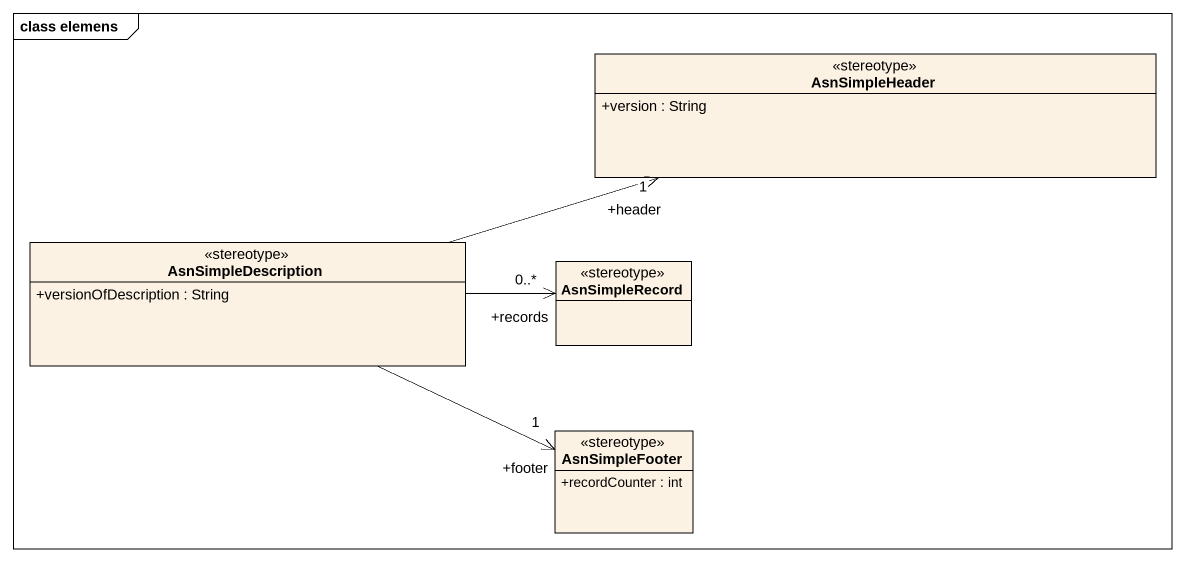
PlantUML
@startuml
mainframe class elemens
hide circle
hide empty members
skinparam classAttributeIconSize 0
class AsnSimpleHeader <<stereotype>> {
  +version : String
}
class AsnSimpleDescription <<stereotype>> {
  +versionOfDescription : String
}
class AsnSimpleRecord <<stereotype>>
class AsnSimpleFooter <<stereotype>> {
  +recordCounter : int
}
AsnSimpleDescription -right-> "+header\n1" AsnSimpleHeader
AsnSimpleDescription -right-> "+records\n0..*" AsnSimpleRecord
AsnSimpleDescription -right-> "+footer\n1" AsnSimpleFooter
@enduml
